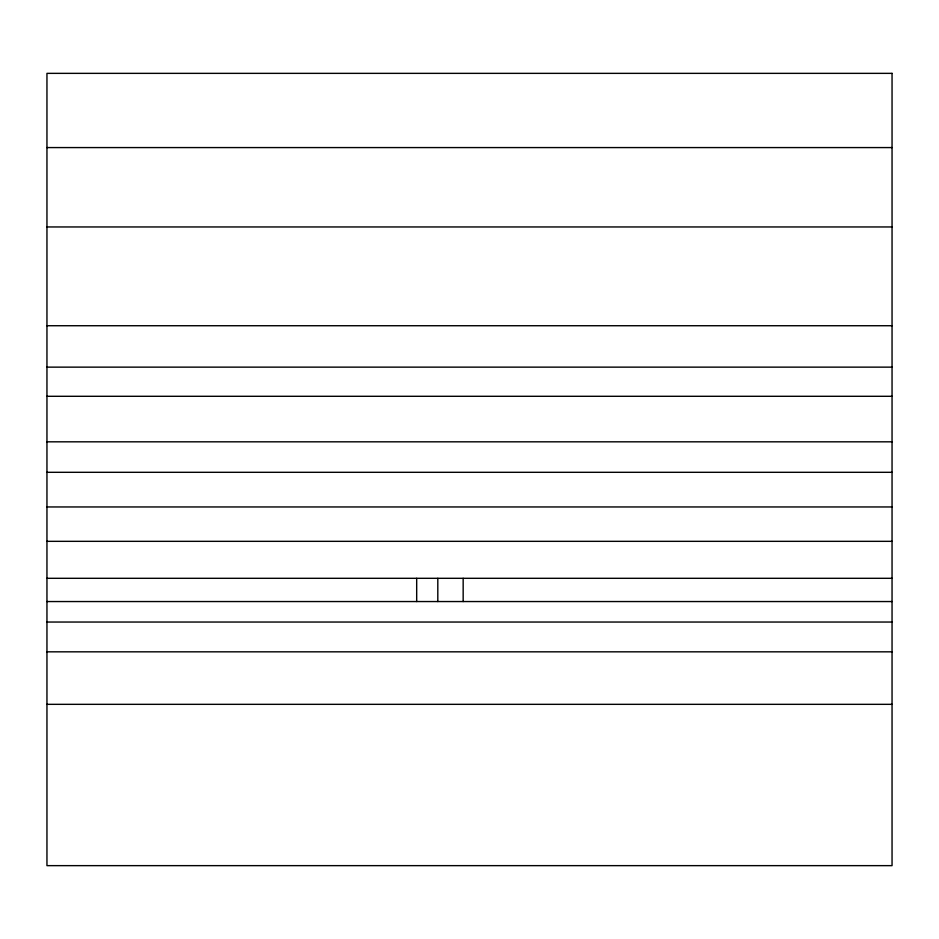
<?xml version="1.0" encoding="UTF-8"?>
<svg xmlns="http://www.w3.org/2000/svg" width="939" height="939" viewBox="0 0 939 939"><rect width="100%" height="100%" fill="white"/><g stroke="black" fill="none" stroke-linecap="round" stroke-linejoin="round"><path stroke-width="1.41" d="M46.95 147.576L892.05 147.576M46.95 226.956L892.05 226.956M46.95 325.727L892.05 325.727M46.95 367.137L892.05 367.137M46.95 396.293L892.05 396.293M46.95 441.823L892.05 441.823M46.95 472.305L892.05 472.305M46.95 506.954L892.05 506.954M46.95 541.334L892.05 541.334M46.95 578.307L892.05 578.307M46.95 601.547L892.05 601.547M46.95 622.041L892.05 622.041M46.95 651.83L892.05 651.83M46.95 704.332L892.05 704.332M463.162 578.307L463.162 601.547M437.809 578.307L437.809 601.547M416.681 578.307L416.681 601.547M892.05 73.359L46.95 73.359L46.95 865.641L892.05 865.641L892.05 73.359"/></g></svg>
